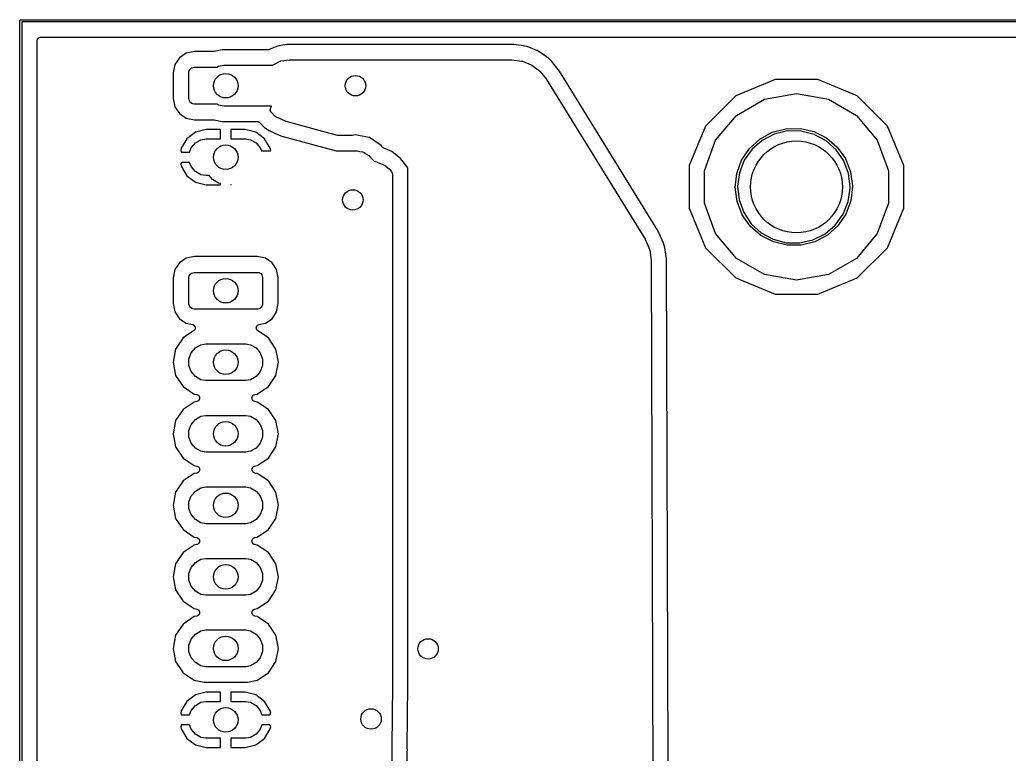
# Model space of a CAD drawing. Extents: x 81 to 178, y -172 to -32.
# Drawn here: x 81.48 to 129.92, y -67.89 to -31.95 of the extents above; entities that cross this region are included whole.
import ezdxf

# ---------------------------------------------------------------- set-up
doc = ezdxf.new("R2010")
doc.units = 0
doc.header["$MEASUREMENT"] = 0
doc.layers.add('BLACK', color=7, linetype='CONTINUOUS')

msp = doc.modelspace()

# ---------------------------------------------------------------- linework, layer by layer
at = {"layer": 'BLACK', "linetype": 'CONTINUOUS'}
for p, q in [((81.4985, -31.9685), (81.5014, -31.9651)), ((81.5014, -31.9651), (81.5052, -31.9629)), ((81.5052, -31.9629), (81.5086, -31.96)), ((81.5086, -31.96), (81.5128, -31.9585)), ((81.5128, -31.9585), (81.5166, -31.9563)), ((81.5166, -31.9563), (81.521, -31.9555)), ((81.521, -31.9555), (81.5252, -31.954)), ((81.5252, -31.954), (178.317, -31.954)), ((81.484, -31.9952), (81.4855, -31.991)), ((81.484, -32.0128), (81.484, -31.9952)), ((81.484, -172.076), (81.484, -32.0128)), ((81.484, -32.0128), (81.484, -32.0128)), ((81.4855, -31.991), (81.4863, -31.9866)), ((81.4863, -31.9866), (81.4885, -31.9828)), ((81.4885, -31.9828), (81.49, -31.9786)), ((81.49, -31.9786), (81.4929, -31.9752)), ((81.4929, -31.9752), (81.4951, -31.9714)), ((81.4951, -31.9714), (81.4985, -31.9685)), ((81.584, -32.054), (81.584, -172.035)), ((178.258, -32.054), (81.584, -32.054)), ((82.3367, -32.9486), (82.3419, -32.9342)), ((82.3419, -32.9342), (82.3446, -32.9191)), ((82.3446, -32.9191), (82.3522, -32.9059)), ((82.3522, -32.9059), (82.3574, -32.8915)), ((82.3574, -32.8915), (82.3673, -32.8798)), ((82.3673, -32.8798), (82.3749, -32.8665)), ((82.3749, -32.8665), (82.3867, -32.8567)), ((82.3867, -32.8567), (82.3965, -32.8449)), ((82.3965, -32.8449), (82.4098, -32.8373)), ((82.4098, -32.8373), (82.4215, -32.8274)), ((82.4215, -32.8274), (82.4359, -32.8222)), ((82.4359, -32.8222), (82.4491, -32.8146)), ((82.4491, -32.8146), (82.4642, -32.8119)), ((82.4642, -32.8119), (82.4786, -32.8067)), ((82.4786, -32.8067), (82.4939, -32.8067)), ((82.4939, -32.8067), (82.509, -32.804)), ((82.509, -32.804), (177.333, -32.804)), ((82.334, -32.979), (82.3367, -32.9639)), ((82.334, -171.11), (82.334, -32.979)), ((82.3367, -32.9639), (82.3367, -32.9486)), ((93.6868, -33.4184), (93.666, -33.4221)), ((93.695, -33.4137), (93.6868, -33.4184)), ((93.7041, -33.411), (93.695, -33.4137)), ((93.9171, -33.3063), (93.7041, -33.411)), ((94.1594, -33.2301), (93.9171, -33.3063)), ((94.5596, -33.1687), (94.1594, -33.2301)), ((94.6867, -33.159), (94.5596, -33.1687)), ((105.558, -33.159), (94.6867, -33.159)), ((105.664, -33.1658), (105.558, -33.159)), ((106.151, -33.2281), (105.664, -33.1658)), ((106.357, -33.2817), (106.151, -33.2281)), ((106.808, -33.4626), (106.357, -33.2817)), ((89.2995, -33.8115), (89.0795, -34.1407)), ((89.6287, -33.5915), (89.2995, -33.8115)), ((90.0342, -33.5109), (89.6287, -33.5915)), ((90.9658, -33.5109), (90.0342, -33.5109)), ((90.9827, -33.5079), (90.9658, -33.5109)), ((90.9999, -33.5075), (90.9827, -33.5079)), ((91.3946, -33.429), (90.9999, -33.5075)), ((93.6269, -33.429), (91.3946, -33.429)), ((93.6363, -33.4273), (93.6269, -33.429)), ((93.6458, -33.428), (93.6363, -33.4273)), ((93.666, -33.4221), (93.6458, -33.428)), ((106.993, -33.5662), (106.808, -33.4626)), ((107.384, -33.8548), (106.993, -33.5662)), ((107.537, -34.0018), (107.384, -33.8548)), ((89.0795, -34.1407), (88.9989, -34.5462)), ((89.7821, -34.4435), (89.8255, -34.3683)), ((89.8255, -34.3683), (89.892, -34.3125)), ((89.892, -34.3125), (90.017, -34.279)), ((90.017, -34.279), (91.1258, -34.279)), ((91.1258, -34.279), (91.2197, -34.2248)), ((91.2197, -34.2248), (91.4795, -34.179)), ((91.4795, -34.179), (93.8659, -34.179)), ((93.8659, -34.179), (93.8856, -34.1646)), ((93.8856, -34.1646), (93.9045, -34.1487)), ((93.9045, -34.1487), (93.91, -34.1467)), ((93.91, -34.1467), (93.9148, -34.1432)), ((93.9148, -34.1432), (94.2359, -33.9853)), ((94.2359, -33.9853), (94.2614, -33.9779)), ((94.2614, -33.9779), (94.2866, -33.9694)), ((94.2866, -33.9694), (94.6668, -33.911)), ((94.6668, -33.911), (94.6802, -33.9113)), ((94.6802, -33.9113), (94.6934, -33.909)), ((94.6934, -33.909), (105.552, -33.909)), ((105.552, -33.909), (105.563, -33.9109)), ((105.563, -33.9109), (105.574, -33.9104)), ((105.574, -33.9104), (106.045, -33.9706)), ((106.045, -33.9706), (106.066, -33.9772)), ((106.066, -33.9772), (106.088, -33.9818)), ((106.088, -33.9818), (106.518, -34.1544)), ((106.518, -34.1544), (106.536, -34.1661)), ((106.536, -34.1661), (106.556, -34.176)), ((106.556, -34.176), (106.929, -34.4512)), ((107.846, -34.3837), (107.537, -34.0018)), ((107.907, -34.4707), (107.846, -34.3837)), ((88.9989, -34.5462), (88.9989, -35.8118)), ((89.767, -34.529), (89.7821, -34.4435)), ((89.767, -35.829), (89.767, -34.529)), ((106.929, -34.4512), (106.944, -34.4674)), ((106.944, -34.4674), (106.961, -34.482)), ((106.961, -34.482), (107.259, -34.8508)), ((107.259, -34.8508), (107.264, -34.8606)), ((107.264, -34.8606), (107.272, -34.869)), ((107.272, -34.869), (112.093, -42.6901)), ((110.789, -39.1447), (107.907, -34.4707)), ((118.463, -34.882), (116.533, -35.6813)), ((120.551, -34.882), (118.463, -34.882)), ((122.481, -35.6813), (120.551, -34.882)), ((88.9989, -35.8118), (89.0795, -36.2173)), ((89.8005, -35.954), (89.767, -35.829)), ((116.533, -35.6813), (115.056, -37.1581)), ((116.57, -36.6316), (117.944, -35.8381)), ((117.944, -35.8381), (119.507, -35.5626)), ((119.507, -35.5626), (121.07, -35.8381)), ((121.07, -35.8381), (122.444, -36.6316)), ((123.958, -37.1581), (122.481, -35.6813)), ((89.0795, -36.2173), (89.2995, -36.5465)), ((89.8563, -36.0205), (89.8005, -35.954)), ((89.9315, -36.0639), (89.8563, -36.0205)), ((90.017, -36.079), (89.9315, -36.0639)), ((91.1258, -36.079), (90.017, -36.079)), ((91.2197, -36.1332), (91.1258, -36.079)), ((91.4795, -36.179), (91.2197, -36.1332)), ((93.8127, -36.179), (91.4795, -36.179)), ((93.7528, -36.3283), (93.758, -36.3168)), ((93.758, -36.3168), (93.7607, -36.3044)), ((93.7607, -36.3044), (93.8127, -36.179)), ((89.2995, -36.5465), (89.6287, -36.7665)), ((89.6287, -36.7665), (90.0342, -36.8471)), ((93.7476, -36.3637), (93.7514, -36.3462)), ((93.7492, -36.3763), (93.7476, -36.3637)), ((93.7483, -36.3889), (93.7492, -36.3763)), ((93.7531, -36.4062), (93.7483, -36.3889)), ((93.7514, -36.3462), (93.7528, -36.3283)), ((93.7555, -36.424), (93.7531, -36.4062)), ((93.7613, -36.4352), (93.7555, -36.424)), ((93.7648, -36.4474), (93.7613, -36.4352)), ((93.7753, -36.462), (93.7648, -36.4474)), ((93.7836, -36.4779), (93.7753, -36.462)), ((93.7929, -36.4865), (93.7836, -36.4779)), ((93.8003, -36.4967), (93.7929, -36.4865)), ((93.9773, -36.6692), (93.8003, -36.4967)), ((94.0016, -36.6858), (93.9773, -36.6692)), ((94.0258, -36.7026), (94.0016, -36.6858)), ((94.493, -36.9192), (94.0258, -36.7026)), ((115.55, -37.8473), (116.57, -36.6316)), ((122.444, -36.6316), (123.464, -37.8473)), ((90.0342, -36.8471), (90.9658, -36.8471)), ((90.9658, -36.8471), (90.9827, -36.8501)), ((90.9827, -36.8501), (90.9999, -36.8505)), ((90.9999, -36.8505), (91.3946, -36.929)), ((91.3946, -36.929), (93.098, -36.929)), ((93.098, -36.929), (93.1045, -36.9301)), ((93.1045, -36.9301), (93.111, -36.9295)), ((93.111, -36.9295), (93.1343, -36.9354)), ((93.1343, -36.9354), (93.1579, -36.9396)), ((93.1579, -36.9396), (93.1636, -36.9428)), ((93.1636, -36.9428), (93.1699, -36.9444)), ((93.1699, -36.9444), (93.1898, -36.9579)), ((93.1898, -36.9579), (93.2105, -36.9699)), ((93.2105, -36.9699), (93.2148, -36.975)), ((93.2148, -36.975), (93.2202, -36.9787)), ((93.2202, -36.9787), (93.4647, -37.2169)), ((93.4647, -37.2169), (93.6968, -37.3768)), ((94.5074, -36.923), (94.493, -36.9192)), ((94.5208, -36.9293), (94.5074, -36.923)), ((97.0453, -37.6139), (94.5208, -36.9293)), ((115.056, -37.1581), (114.257, -39.0877)), ((118.321, -37.4584), (118.99, -37.2831)), ((118.99, -37.2831), (119.681, -37.2722)), ((119.681, -37.2722), (120.354, -37.4265)), ((124.757, -39.0877), (123.958, -37.1581)), ((89.6678, -37.7735), (89.3919, -38.234)), ((90.0904, -37.4601), (89.6678, -37.7735)), ((90.6136, -37.329), (90.0904, -37.4601)), ((90.3544, -37.8202), (90.5883, -37.779)), ((90.5883, -37.779), (91.317, -37.779)), ((91.317, -37.329), (90.6136, -37.329)), ((91.317, -37.779), (91.317, -37.329)), ((91.817, -37.329), (91.817, -37.779)), ((92.5204, -37.329), (91.817, -37.329)), ((91.817, -37.779), (92.5457, -37.779)), ((93.0436, -37.4601), (92.5204, -37.329)), ((92.5457, -37.779), (92.7796, -37.8202)), ((93.4662, -37.7735), (93.0436, -37.4601)), ((93.7421, -38.234), (93.4662, -37.7735)), ((93.6968, -37.3768), (94.1844, -37.6028)), ((94.1844, -37.6028), (94.3173, -37.6512)), ((94.3173, -37.6512), (96.9679, -38.37)), ((97.0683, -37.616), (97.0453, -37.6139)), ((97.0911, -37.62), (97.0683, -37.616)), ((97.7274, -37.62), (97.0911, -37.62)), ((97.7444, -37.617), (97.7274, -37.62)), ((97.7616, -37.6166), (97.7444, -37.617)), ((97.917, -37.5857), (97.7616, -37.6166)), ((98.0724, -37.6166), (97.917, -37.5857)), ((98.5998, -37.7215), (98.0724, -37.6166)), ((98.0724, -37.6166), (98.0724, -37.6166)), ((99.1787, -38.1083), (98.5998, -37.7215)), ((117.714, -37.7881), (118.321, -37.4584)), ((118.42, -37.5493), (117.831, -37.853)), ((119.063, -37.3947), (118.42, -37.5493)), ((119.725, -37.3982), (119.063, -37.3947)), ((120.367, -37.5595), (119.725, -37.3982)), ((120.354, -37.4265), (120.971, -37.7369)), ((120.953, -37.8693), (120.367, -37.5595)), ((120.971, -37.7369), (121.497, -38.1856)), ((89.3919, -38.234), (89.3614, -38.3458)), ((89.8002, -38.429), (89.8756, -38.2221)), ((89.8756, -38.2221), (90.0796, -37.9789)), ((90.0796, -37.9789), (90.3544, -37.8202)), ((92.7796, -37.8202), (93.0544, -37.9789)), ((93.0544, -37.9789), (93.2584, -38.2221)), ((93.2584, -38.2221), (93.3123, -38.37)), ((93.7726, -38.3458), (93.7421, -38.234)), ((99.2217, -38.1727), (99.1787, -38.1083)), ((99.236, -38.1877), (99.2217, -38.1727)), ((99.2485, -38.2041), (99.236, -38.1877)), ((99.2569, -38.2095), (99.2485, -38.2041)), ((99.2638, -38.2166), (99.2569, -38.2095)), ((99.2823, -38.2258), (99.2638, -38.2166)), ((99.2997, -38.2369), (99.2823, -38.2258)), ((99.6936, -38.4018), (99.2997, -38.2369)), ((115.007, -39.3385), (115.55, -37.8473)), ((116.818, -38.8265), (117.203, -38.2531)), ((117.203, -38.2531), (117.714, -37.7881)), ((117.831, -37.853), (117.332, -38.2882)), ((121.447, -38.3097), (120.953, -37.8693)), ((121.497, -38.1856), (121.9, -38.7467)), ((123.464, -37.8473), (124.007, -39.3385)), ((89.3614, -38.3458), (89.4055, -38.429)), ((89.4055, -38.429), (89.8002, -38.429)), ((93.3123, -38.37), (93.7598, -38.37)), ((93.7598, -38.37), (93.7726, -38.3458)), ((96.9679, -38.37), (97.8734, -38.37)), ((97.8734, -38.37), (98.0055, -38.3584)), ((98.0055, -38.3584), (98.1336, -38.3928)), ((98.1336, -38.3928), (98.2643, -38.4158)), ((98.2643, -38.4158), (98.303, -38.4382)), ((98.303, -38.4382), (98.3461, -38.4497)), ((98.3461, -38.4497), (98.4548, -38.5258)), ((98.4548, -38.5258), (98.5697, -38.5921)), ((98.5697, -38.5921), (98.655, -38.6938)), ((98.655, -38.6938), (98.8385, -38.8773)), ((99.7134, -38.4133), (99.6936, -38.4018)), ((100.11, -38.7205), (99.7134, -38.4133)), ((100.126, -38.7368), (100.11, -38.7205)), ((100.429, -39.1365), (100.126, -38.7368)), ((117.332, -38.2882), (116.952, -38.8299)), ((121.822, -38.8554), (121.447, -38.3097)), ((121.9, -38.7467), (122.158, -39.3878)), ((89.4055, -38.929), (89.3614, -39.0122)), ((89.3614, -39.0122), (89.3919, -39.124)), ((89.3919, -39.124), (89.6678, -39.5845)), ((89.8002, -38.929), (89.4055, -38.929)), ((89.8756, -39.1359), (89.8002, -38.929)), ((90.0796, -39.3791), (89.8756, -39.1359)), ((98.8385, -38.8773), (98.9653, -38.9117)), ((98.9653, -38.9117), (98.9757, -38.9166)), ((98.9757, -38.9166), (98.987, -38.9191)), ((98.987, -38.9191), (99.3018, -39.0509)), ((99.3018, -39.0509), (99.3212, -39.0633)), ((99.3212, -39.0633), (99.3415, -39.074)), ((99.3415, -39.074), (99.5627, -39.2454)), ((100.44, -39.1564), (100.429, -39.1365)), ((100.473, -39.2378), (100.44, -39.1564)), ((112.735, -42.3017), (110.789, -39.1447)), ((114.257, -39.0877), (114.257, -41.1763)), ((116.58, -39.4754), (116.818, -38.8265)), ((116.952, -38.8299), (116.711, -39.4467)), ((122.056, -39.4747), (121.822, -38.8554)), ((124.757, -41.1763), (124.757, -39.0877)), ((89.6678, -39.5845), (90.0904, -39.8979)), ((90.3544, -39.5378), (90.0796, -39.3791)), ((90.5883, -39.579), (90.3544, -39.5378)), ((90.7567, -39.579), (90.5883, -39.579)), ((90.9143, -39.7669), (90.7567, -39.579)), ((99.5627, -39.2454), (99.5781, -39.2624)), ((99.5781, -39.2624), (99.5949, -39.2781)), ((99.5949, -39.2781), (99.6875, -39.4002)), ((99.6875, -39.4002), (99.6994, -39.4234)), ((99.6994, -39.4234), (99.7124, -39.446)), ((99.7124, -39.446), (99.7132, -39.4504)), ((99.7132, -39.4504), (99.7152, -39.4543)), ((99.7152, -39.4543), (99.7185, -39.4802)), ((99.7185, -39.4802), (99.723, -39.5059)), ((99.723, -39.5059), (99.723, -64.5116)), ((100.473, -64.5159), (100.473, -39.2378)), ((115.007, -40.9255), (115.007, -39.3385)), ((116.505, -40.1621), (116.58, -39.4754)), ((116.711, -39.4467), (116.625, -40.1031)), ((122.136, -40.132), (122.056, -39.4747)), ((122.158, -39.3878), (122.255, -40.0718)), ((124.007, -39.3385), (124.007, -40.9255)), ((90.0904, -39.8979), (90.6136, -40.029)), ((90.6136, -40.029), (91.317, -40.029)), ((91.2197, -39.9432), (90.9143, -39.7669)), ((91.317, -39.9603), (91.2197, -39.9432)), ((91.317, -40.029), (91.317, -39.9603)), ((91.8278, -40.029), (91.817, -40.0182)), ((91.817, -40.0182), (91.817, -40.029)), ((91.817, -40.029), (91.8278, -40.029)), ((116.595, -40.8471), (116.505, -40.1621)), ((116.625, -40.1031), (116.697, -40.7612)), ((122.042, -40.8452), (122.135, -40.1897)), ((122.135, -40.1897), (122.136, -40.132)), ((122.256, -40.132), (122.173, -40.8179)), ((122.255, -40.0718), (122.256, -40.132)), ((115.55, -42.4167), (115.007, -40.9255)), ((116.846, -41.4908), (116.595, -40.8471)), ((116.697, -40.7612), (116.925, -41.383)), ((121.795, -41.4595), (122.042, -40.8452)), ((122.173, -40.8179), (121.928, -41.4642)), ((124.007, -40.9255), (123.464, -42.4167)), ((114.257, -41.1763), (115.056, -43.1059)), ((117.243, -42.0561), (116.846, -41.4908)), ((116.925, -41.383), (117.294, -41.9325)), ((121.408, -41.9971), (121.795, -41.4595)), ((121.928, -41.4642), (121.537, -42.0336)), ((123.958, -43.1059), (124.757, -41.1763)), ((117.764, -42.5103), (117.243, -42.0561)), ((117.294, -41.9325), (117.784, -42.3781)), ((120.905, -42.4271), (121.408, -41.9971)), ((121.537, -42.0336), (121.021, -42.4932)), ((112.788, -42.4034), (112.735, -42.3017)), ((113.002, -42.8879), (112.788, -42.4034)), ((116.57, -43.6324), (115.55, -42.4167)), ((118.378, -42.8272), (117.764, -42.5103)), ((117.784, -42.3781), (118.366, -42.694)), ((120.313, -42.7246), (120.905, -42.4271)), ((121.021, -42.4932), (120.41, -42.8165)), ((123.464, -42.4167), (122.444, -43.6324)), ((112.093, -42.6901), (112.097, -42.7014)), ((112.097, -42.7014), (112.104, -42.7114)), ((112.104, -42.7114), (112.31, -43.1792)), ((113.064, -43.1082), (113.002, -42.8879)), ((113.139, -43.6324), (113.064, -43.1082)), ((115.056, -43.1059), (116.533, -44.5827)), ((118.366, -42.694), (119.006, -42.862)), ((119.049, -42.9885), (118.378, -42.8272)), ((119.006, -42.862), (119.668, -42.8724)), ((119.74, -42.9848), (119.049, -42.9885)), ((119.668, -42.8724), (120.313, -42.7246)), ((120.41, -42.8165), (119.74, -42.9848)), ((122.481, -44.5827), (123.958, -43.1059)), ((90.0342, -43.5439), (89.6287, -43.6245)), ((93.0998, -43.5439), (90.0342, -43.5439)), ((93.5053, -43.6245), (93.0998, -43.5439)), ((112.31, -43.1792), (112.316, -43.2025)), ((112.316, -43.2025), (112.324, -43.2253)), ((112.324, -43.2253), (112.395, -43.7315)), ((89.2995, -43.8445), (89.0795, -44.1737)), ((89.6287, -43.6245), (89.2995, -43.8445)), ((93.8345, -43.8445), (93.5053, -43.6245)), ((94.0545, -44.1737), (93.8345, -43.8445)), ((112.395, -43.7315), (112.395, -43.7436)), ((112.395, -43.7436), (112.397, -43.7555)), ((112.397, -43.7555), (112.578, -100.055)), ((113.147, -43.747), (113.139, -43.6324)), ((113.226, -68.2709), (113.147, -43.747)), ((117.944, -44.4258), (116.57, -43.6324)), ((122.444, -43.6324), (121.07, -44.4258)), ((89.0795, -44.1737), (88.9989, -44.5792)), ((89.767, -44.562), (89.7821, -44.4765)), ((89.767, -45.862), (89.767, -44.562)), ((89.7821, -44.4765), (89.8255, -44.4013)), ((89.8255, -44.4013), (89.892, -44.3455)), ((89.892, -44.3455), (90.017, -44.312)), ((90.017, -44.312), (93.117, -44.312)), ((93.117, -44.312), (93.2025, -44.3271)), ((93.2025, -44.3271), (93.2777, -44.3705)), ((93.2777, -44.3705), (93.3335, -44.437)), ((93.3335, -44.437), (93.367, -44.562)), ((93.367, -44.562), (93.367, -45.862)), ((94.1351, -44.5792), (94.0545, -44.1737)), ((119.507, -44.7014), (117.944, -44.4258)), ((121.07, -44.4258), (119.507, -44.7014)), ((88.9989, -44.5792), (88.9989, -45.8448)), ((94.1351, -45.8448), (94.1351, -44.5792)), ((116.533, -44.5827), (118.463, -45.382)), ((120.551, -45.382), (122.481, -44.5827)), ((118.463, -45.382), (120.551, -45.382)), ((88.9989, -45.8448), (89.0795, -46.2503)), ((89.8005, -45.987), (89.767, -45.862)), ((89.8563, -46.0535), (89.8005, -45.987)), ((93.3519, -45.9475), (93.3085, -46.0227)), ((93.367, -45.862), (93.3519, -45.9475)), ((94.0545, -46.2503), (94.1351, -45.8448)), ((89.0795, -46.2503), (89.2995, -46.5795)), ((89.9315, -46.0969), (89.8563, -46.0535)), ((90.017, -46.112), (89.9315, -46.0969)), ((93.117, -46.112), (90.017, -46.112)), ((93.242, -46.0785), (93.117, -46.112)), ((93.3085, -46.0227), (93.242, -46.0785)), ((93.8345, -46.5795), (94.0545, -46.2503)), ((89.2995, -46.5795), (89.6287, -46.7995)), ((89.6287, -46.7995), (89.9315, -46.8597)), ((89.9315, -46.8597), (89.9528, -46.868)), ((89.9528, -46.868), (89.9748, -46.8744)), ((89.9748, -46.8744), (89.981, -46.8789)), ((89.981, -46.8789), (89.9882, -46.8817)), ((89.9882, -46.8817), (90.0054, -46.8968)), ((90.0054, -46.8968), (90.0238, -46.9103)), ((90.0238, -46.9103), (90.0281, -46.9167)), ((90.0281, -46.9167), (90.0339, -46.9218)), ((90.0339, -46.9218), (90.0449, -46.9418)), ((90.0449, -46.9418), (90.0576, -46.9608)), ((90.0576, -46.9608), (90.0594, -46.9683)), ((90.0594, -46.9683), (90.0631, -46.9751)), ((90.0631, -46.9751), (90.0666, -46.9977)), ((93.0674, -46.9977), (93.0709, -46.9751)), ((93.0709, -46.9751), (93.0746, -46.9683)), ((93.0746, -46.9683), (93.0764, -46.9608)), ((93.0764, -46.9608), (93.0891, -46.9418)), ((93.0891, -46.9418), (93.1001, -46.9218)), ((93.1001, -46.9218), (93.1059, -46.9167)), ((93.1059, -46.9167), (93.1102, -46.9103)), ((93.1102, -46.9103), (93.1286, -46.8968)), ((93.1286, -46.8968), (93.1458, -46.8817)), ((93.1458, -46.8817), (93.153, -46.8789)), ((93.153, -46.8789), (93.1592, -46.8744)), ((93.1592, -46.8744), (93.1812, -46.868)), ((93.1812, -46.868), (93.2025, -46.8597)), ((93.2025, -46.8597), (93.5053, -46.7995)), ((93.5053, -46.7995), (93.8345, -46.5795)), ((89.9946, -47.1768), (89.4774, -47.5224)), ((90.0111, -47.161), (89.9946, -47.1768)), ((90.029, -47.1467), (90.0111, -47.161)), ((90.033, -47.1401), (90.029, -47.1467)), ((90.0385, -47.1348), (90.033, -47.1401)), ((90.0486, -47.1143), (90.0385, -47.1348)), ((90.0605, -47.0948), (90.0486, -47.1143)), ((90.062, -47.0872), (90.0605, -47.0948)), ((90.0654, -47.0803), (90.062, -47.0872)), ((90.0679, -47.0576), (90.0654, -47.0803)), ((90.0666, -46.9977), (90.072, -47.0199)), ((90.0723, -47.0351), (90.0679, -47.0576)), ((90.072, -47.0199), (90.0712, -47.0275)), ((90.0712, -47.0275), (90.0723, -47.0351)), ((93.0617, -47.0351), (93.0628, -47.0275)), ((93.0661, -47.0576), (93.0617, -47.0351)), ((93.062, -47.0199), (93.0674, -46.9977)), ((93.0628, -47.0275), (93.062, -47.0199)), ((93.0686, -47.0803), (93.0661, -47.0576)), ((93.072, -47.0872), (93.0686, -47.0803)), ((93.0735, -47.0948), (93.072, -47.0872)), ((93.0854, -47.1143), (93.0735, -47.0948)), ((93.0955, -47.1348), (93.0854, -47.1143)), ((93.101, -47.1401), (93.0955, -47.1348)), ((93.105, -47.1467), (93.101, -47.1401)), ((93.1229, -47.161), (93.105, -47.1467)), ((93.1394, -47.1768), (93.1229, -47.161)), ((93.6566, -47.5224), (93.1394, -47.1768)), ((89.4774, -47.5224), (89.1127, -48.0682)), ((90.0796, -48.0119), (90.3544, -47.8532)), ((90.3544, -47.8532), (90.5883, -47.812)), ((90.5883, -47.812), (92.5457, -47.812)), ((92.5457, -47.812), (92.7796, -47.8532)), ((92.7796, -47.8532), (93.0544, -48.0119)), ((94.0213, -48.0682), (93.6566, -47.5224)), ((89.1127, -48.0682), (88.9847, -48.712)), ((89.767, -48.5533), (89.8756, -48.2551)), ((89.8756, -48.2551), (90.0796, -48.0119)), ((93.0544, -48.0119), (93.2584, -48.2551)), ((93.2584, -48.2551), (93.367, -48.5533)), ((94.1493, -48.712), (94.0213, -48.0682)), ((88.9847, -48.712), (89.1127, -49.3558)), ((89.767, -48.8707), (89.767, -48.5533)), ((89.8756, -49.1689), (89.767, -48.8707)), ((93.367, -48.8707), (93.2584, -49.1689)), ((93.367, -48.5533), (93.367, -48.8707)), ((94.0213, -49.3558), (94.1493, -48.712)), ((89.1127, -49.3558), (89.4774, -49.9016)), ((90.0796, -49.4121), (89.8756, -49.1689)), ((93.2584, -49.1689), (93.0544, -49.4121)), ((93.6566, -49.9016), (94.0213, -49.3558)), ((90.3544, -49.5708), (90.0796, -49.4121)), ((90.5883, -49.612), (90.3544, -49.5708)), ((92.5457, -49.612), (90.5883, -49.612)), ((92.7796, -49.5708), (92.5457, -49.612)), ((93.0544, -49.4121), (92.7796, -49.5708)), ((89.4774, -49.9016), (90.0232, -50.2663)), ((90.0232, -50.2663), (90.1443, -50.2904)), ((90.1443, -50.2904), (90.1692, -50.3)), ((90.1692, -50.3), (90.1944, -50.3086)), ((90.1944, -50.3086), (90.1974, -50.311)), ((90.1974, -50.311), (90.201, -50.3124)), ((90.201, -50.3124), (90.221, -50.33)), ((90.221, -50.33), (90.2418, -50.3466)), ((90.2418, -50.3466), (90.2438, -50.3499)), ((90.2438, -50.3499), (90.2467, -50.3525)), ((90.2467, -50.3525), (90.2595, -50.3758)), ((92.8745, -50.3758), (92.8873, -50.3525)), ((92.8873, -50.3525), (92.8902, -50.3499)), ((92.8902, -50.3499), (92.8922, -50.3466)), ((92.8922, -50.3466), (92.913, -50.33)), ((92.913, -50.33), (92.933, -50.3124)), ((92.933, -50.3124), (92.9366, -50.311)), ((92.9366, -50.311), (92.9396, -50.3086)), ((92.9396, -50.3086), (92.9648, -50.3)), ((92.9648, -50.3), (92.9897, -50.2904)), ((92.9897, -50.2904), (93.1108, -50.2663)), ((93.1108, -50.2663), (93.6566, -49.9016)), ((90.0232, -50.6577), (89.4774, -51.0224)), ((90.1443, -50.6336), (90.0232, -50.6577)), ((90.1692, -50.624), (90.1443, -50.6336)), ((90.1944, -50.6154), (90.1692, -50.624)), ((90.1974, -50.613), (90.1944, -50.6154)), ((90.201, -50.6116), (90.1974, -50.613)), ((90.221, -50.594), (90.201, -50.6116)), ((90.2418, -50.5774), (90.221, -50.594)), ((90.2438, -50.5741), (90.2418, -50.5774)), ((90.2467, -50.5715), (90.2438, -50.5741)), ((90.2595, -50.5482), (90.2467, -50.5715)), ((90.2595, -50.3758), (90.2733, -50.3986)), ((90.2733, -50.5254), (90.2595, -50.5482)), ((90.2733, -50.3986), (90.2741, -50.4024)), ((90.2741, -50.5216), (90.2733, -50.5254)), ((90.2741, -50.4024), (90.2759, -50.4057)), ((90.2759, -50.5183), (90.2741, -50.5216)), ((90.2759, -50.4057), (90.28, -50.4321)), ((90.28, -50.4919), (90.2759, -50.5183)), ((90.28, -50.4321), (90.2852, -50.4582)), ((90.2852, -50.4658), (90.28, -50.4919)), ((90.2852, -50.4582), (90.2846, -50.462)), ((90.2846, -50.462), (90.2852, -50.4658)), ((92.8488, -50.4582), (92.854, -50.4321)), ((92.8494, -50.462), (92.8488, -50.4582)), ((92.8488, -50.4658), (92.8494, -50.462)), ((92.854, -50.4919), (92.8488, -50.4658)), ((92.854, -50.4321), (92.8581, -50.4057)), ((92.8581, -50.5183), (92.854, -50.4919)), ((92.8581, -50.4057), (92.8599, -50.4024)), ((92.8599, -50.5216), (92.8581, -50.5183)), ((92.8599, -50.4024), (92.8607, -50.3986)), ((92.8607, -50.5254), (92.8599, -50.5216)), ((92.8607, -50.3986), (92.8745, -50.3758)), ((92.8745, -50.5482), (92.8607, -50.5254)), ((92.8873, -50.5715), (92.8745, -50.5482)), ((92.8902, -50.5741), (92.8873, -50.5715)), ((92.8922, -50.5774), (92.8902, -50.5741)), ((92.913, -50.594), (92.8922, -50.5774)), ((92.933, -50.6116), (92.913, -50.594)), ((92.9366, -50.613), (92.933, -50.6116)), ((92.9396, -50.6154), (92.9366, -50.613)), ((92.9648, -50.624), (92.9396, -50.6154)), ((92.9897, -50.6336), (92.9648, -50.624)), ((93.1108, -50.6577), (92.9897, -50.6336)), ((93.6566, -51.0224), (93.1108, -50.6577)), ((89.4774, -51.0224), (89.1127, -51.5682)), ((90.3544, -51.3532), (90.5883, -51.312)), ((90.5883, -51.312), (92.5457, -51.312)), ((92.5457, -51.312), (92.7796, -51.3532)), ((94.0213, -51.5682), (93.6566, -51.0224)), ((89.1127, -51.5682), (88.9847, -52.212)), ((89.767, -52.0533), (89.8756, -51.7551)), ((89.8756, -51.7551), (90.0796, -51.5119)), ((90.0796, -51.5119), (90.3544, -51.3532)), ((92.7796, -51.3532), (93.0544, -51.5119)), ((93.0544, -51.5119), (93.2584, -51.7551)), ((93.2584, -51.7551), (93.367, -52.0533)), ((94.1493, -52.212), (94.0213, -51.5682)), ((88.9847, -52.212), (89.1127, -52.8558)), ((89.767, -52.3707), (89.767, -52.0533)), ((93.367, -52.0533), (93.367, -52.3707)), ((94.0213, -52.8558), (94.1493, -52.212)), ((89.8756, -52.6689), (89.767, -52.3707)), ((90.0796, -52.9121), (89.8756, -52.6689)), ((93.2584, -52.6689), (93.0544, -52.9121)), ((93.367, -52.3707), (93.2584, -52.6689)), ((89.1127, -52.8558), (89.4774, -53.4016)), ((90.3544, -53.0708), (90.0796, -52.9121)), ((90.5883, -53.112), (90.3544, -53.0708)), ((92.5457, -53.112), (90.5883, -53.112)), ((92.7796, -53.0708), (92.5457, -53.112)), ((93.0544, -52.9121), (92.7796, -53.0708)), ((93.6566, -53.4016), (94.0213, -52.8558)), ((89.4774, -53.4016), (90.0232, -53.7663)), ((93.1108, -53.7663), (93.6566, -53.4016)), ((90.0232, -54.1577), (89.4774, -54.5224)), ((90.0232, -53.7663), (90.1443, -53.7904)), ((90.1443, -54.1336), (90.0232, -54.1577)), ((90.1443, -53.7904), (90.1692, -53.8)), ((90.1692, -54.124), (90.1443, -54.1336)), ((90.1692, -53.8), (90.1944, -53.8086)), ((90.1944, -54.1154), (90.1692, -54.124)), ((90.1944, -53.8086), (90.1974, -53.811)), ((90.1974, -54.113), (90.1944, -54.1154)), ((90.1974, -53.811), (90.201, -53.8124)), ((90.201, -54.1116), (90.1974, -54.113)), ((90.201, -53.8124), (90.221, -53.83)), ((90.221, -54.094), (90.201, -54.1116)), ((90.221, -53.83), (90.2418, -53.8466)), ((90.2418, -54.0774), (90.221, -54.094)), ((90.2418, -53.8466), (90.2438, -53.8499)), ((90.2438, -54.0741), (90.2418, -54.0774)), ((90.2438, -53.8499), (90.2467, -53.8525)), ((90.2467, -54.0715), (90.2438, -54.0741)), ((90.2467, -53.8525), (90.2595, -53.8758)), ((90.2595, -54.0482), (90.2467, -54.0715)), ((90.2595, -53.8758), (90.2733, -53.8986)), ((90.2733, -54.0254), (90.2595, -54.0482)), ((90.2733, -53.8986), (90.2741, -53.9024)), ((90.2741, -54.0216), (90.2733, -54.0254)), ((90.2741, -53.9024), (90.2759, -53.9057)), ((90.2759, -54.0183), (90.2741, -54.0216)), ((90.2759, -53.9057), (90.28, -53.9321)), ((90.28, -53.9919), (90.2759, -54.0183)), ((90.28, -53.9321), (90.2852, -53.9582)), ((90.2852, -53.9658), (90.28, -53.9919)), ((90.2852, -53.9582), (90.2846, -53.962)), ((90.2846, -53.962), (90.2852, -53.9658)), ((92.8488, -53.9582), (92.854, -53.9321)), ((92.8494, -53.962), (92.8488, -53.9582)), ((92.8488, -53.9658), (92.8494, -53.962)), ((92.854, -53.9919), (92.8488, -53.9658)), ((92.854, -53.9321), (92.8581, -53.9057)), ((92.8581, -54.0183), (92.854, -53.9919)), ((92.8581, -53.9057), (92.8599, -53.9024)), ((92.8599, -54.0216), (92.8581, -54.0183)), ((92.8599, -53.9024), (92.8607, -53.8986)), ((92.8607, -54.0254), (92.8599, -54.0216)), ((92.8607, -53.8986), (92.8745, -53.8758)), ((92.8745, -54.0482), (92.8607, -54.0254)), ((92.8745, -53.8758), (92.8873, -53.8525)), ((92.8873, -54.0715), (92.8745, -54.0482)), ((92.8873, -53.8525), (92.8902, -53.8499)), ((92.8902, -54.0741), (92.8873, -54.0715)), ((92.8902, -53.8499), (92.8922, -53.8466)), ((92.8922, -54.0774), (92.8902, -54.0741)), ((92.8922, -53.8466), (92.913, -53.83)), ((92.913, -54.094), (92.8922, -54.0774)), ((92.913, -53.83), (92.933, -53.8124)), ((92.933, -54.1116), (92.913, -54.094)), ((92.933, -53.8124), (92.9366, -53.811)), ((92.9366, -54.113), (92.933, -54.1116)), ((92.9366, -53.811), (92.9396, -53.8086)), ((92.9396, -54.1154), (92.9366, -54.113)), ((92.9396, -53.8086), (92.9648, -53.8)), ((92.9648, -54.124), (92.9396, -54.1154)), ((92.9648, -53.8), (92.9897, -53.7904)), ((92.9897, -54.1336), (92.9648, -54.124)), ((92.9897, -53.7904), (93.1108, -53.7663)), ((93.1108, -54.1577), (92.9897, -54.1336)), ((93.6566, -54.5224), (93.1108, -54.1577)), ((89.4774, -54.5224), (89.1127, -55.0682)), ((94.0213, -55.0682), (93.6566, -54.5224)), ((89.1127, -55.0682), (88.9847, -55.712)), ((89.8756, -55.2551), (90.0796, -55.0119)), ((90.0796, -55.0119), (90.3544, -54.8532)), ((90.3544, -54.8532), (90.5883, -54.812)), ((90.5883, -54.812), (92.5457, -54.812)), ((92.5457, -54.812), (92.7796, -54.8532)), ((92.7796, -54.8532), (93.0544, -55.0119)), ((93.0544, -55.0119), (93.2584, -55.2551)), ((94.1493, -55.712), (94.0213, -55.0682)), ((89.767, -55.5533), (89.8756, -55.2551)), ((89.767, -55.8707), (89.767, -55.5533)), ((93.2584, -55.2551), (93.367, -55.5533)), ((93.367, -55.5533), (93.367, -55.8707)), ((88.9847, -55.712), (89.1127, -56.3558)), ((89.8756, -56.1689), (89.767, -55.8707)), ((90.0796, -56.4121), (89.8756, -56.1689)), ((93.2584, -56.1689), (93.0544, -56.4121)), ((93.367, -55.8707), (93.2584, -56.1689)), ((94.0213, -56.3558), (94.1493, -55.712)), ((89.1127, -56.3558), (89.4774, -56.9016)), ((90.3544, -56.5708), (90.0796, -56.4121)), ((90.5883, -56.612), (90.3544, -56.5708)), ((92.5457, -56.612), (90.5883, -56.612)), ((92.7796, -56.5708), (92.5457, -56.612)), ((93.0544, -56.4121), (92.7796, -56.5708)), ((93.6566, -56.9016), (94.0213, -56.3558)), ((89.4774, -56.9016), (90.0232, -57.2663)), ((93.1108, -57.2663), (93.6566, -56.9016)), ((90.0232, -57.2663), (90.1443, -57.2904)), ((90.1443, -57.6336), (90.0232, -57.6577)), ((90.1443, -57.2904), (90.1692, -57.3)), ((90.1692, -57.624), (90.1443, -57.6336)), ((90.1692, -57.3), (90.1944, -57.3086)), ((90.1944, -57.6154), (90.1692, -57.624)), ((90.1944, -57.3086), (90.1974, -57.311)), ((90.1974, -57.613), (90.1944, -57.6154)), ((90.1974, -57.311), (90.201, -57.3124)), ((90.201, -57.6116), (90.1974, -57.613)), ((90.201, -57.3124), (90.221, -57.33)), ((90.221, -57.594), (90.201, -57.6116)), ((90.221, -57.33), (90.2418, -57.3466)), ((90.2418, -57.5774), (90.221, -57.594)), ((90.2418, -57.3466), (90.2438, -57.3499)), ((90.2438, -57.5741), (90.2418, -57.5774)), ((90.2438, -57.3499), (90.2467, -57.3525)), ((90.2467, -57.5715), (90.2438, -57.5741)), ((90.2467, -57.3525), (90.2595, -57.3758)), ((90.2595, -57.5482), (90.2467, -57.5715)), ((90.2595, -57.3758), (90.2733, -57.3986)), ((90.2733, -57.5254), (90.2595, -57.5482)), ((90.2733, -57.3986), (90.2741, -57.4024)), ((90.2741, -57.5216), (90.2733, -57.5254)), ((90.2741, -57.4024), (90.2759, -57.4057)), ((90.2759, -57.5183), (90.2741, -57.5216)), ((90.2759, -57.4057), (90.28, -57.4321)), ((90.28, -57.4919), (90.2759, -57.5183)), ((90.28, -57.4321), (90.2852, -57.4582)), ((90.2852, -57.4658), (90.28, -57.4919)), ((90.2852, -57.4582), (90.2846, -57.462)), ((90.2846, -57.462), (90.2852, -57.4658)), ((92.8488, -57.4582), (92.854, -57.4321)), ((92.8494, -57.462), (92.8488, -57.4582)), ((92.8488, -57.4658), (92.8494, -57.462)), ((92.854, -57.4919), (92.8488, -57.4658)), ((92.854, -57.4321), (92.8581, -57.4057)), ((92.8581, -57.5183), (92.854, -57.4919)), ((92.8581, -57.4057), (92.8599, -57.4024)), ((92.8599, -57.5216), (92.8581, -57.5183)), ((92.8599, -57.4024), (92.8607, -57.3986)), ((92.8607, -57.5254), (92.8599, -57.5216)), ((92.8607, -57.3986), (92.8745, -57.3758)), ((92.8745, -57.5482), (92.8607, -57.5254)), ((92.8745, -57.3758), (92.8873, -57.3525)), ((92.8873, -57.5715), (92.8745, -57.5482)), ((92.8873, -57.3525), (92.8902, -57.3499)), ((92.8902, -57.5741), (92.8873, -57.5715)), ((92.8902, -57.3499), (92.8922, -57.3466)), ((92.8922, -57.5774), (92.8902, -57.5741)), ((92.8922, -57.3466), (92.913, -57.33)), ((92.913, -57.594), (92.8922, -57.5774)), ((92.913, -57.33), (92.933, -57.3124)), ((92.933, -57.6116), (92.913, -57.594)), ((92.933, -57.3124), (92.9366, -57.311)), ((92.9366, -57.613), (92.933, -57.6116)), ((92.9366, -57.311), (92.9396, -57.3086)), ((92.9396, -57.6154), (92.9366, -57.613)), ((92.9396, -57.3086), (92.9648, -57.3)), ((92.9648, -57.624), (92.9396, -57.6154)), ((92.9648, -57.3), (92.9897, -57.2904)), ((92.9897, -57.6336), (92.9648, -57.624)), ((92.9897, -57.2904), (93.1108, -57.2663)), ((93.1108, -57.6577), (92.9897, -57.6336)), ((89.4774, -58.0224), (89.1127, -58.5682)), ((90.0232, -57.6577), (89.4774, -58.0224)), ((93.6566, -58.0224), (93.1108, -57.6577)), ((94.0213, -58.5682), (93.6566, -58.0224)), ((89.1127, -58.5682), (88.9847, -59.212)), ((89.8756, -58.7551), (90.0796, -58.5119)), ((90.0796, -58.5119), (90.3544, -58.3532)), ((90.3544, -58.3532), (90.5883, -58.312)), ((90.5883, -58.312), (92.5457, -58.312)), ((92.5457, -58.312), (92.7796, -58.3532)), ((92.7796, -58.3532), (93.0544, -58.5119)), ((93.0544, -58.5119), (93.2584, -58.7551)), ((94.1493, -59.212), (94.0213, -58.5682)), ((89.767, -59.0533), (89.8756, -58.7551)), ((89.767, -59.3707), (89.767, -59.0533)), ((93.2584, -58.7551), (93.367, -59.0533)), ((93.367, -59.0533), (93.367, -59.3707)), ((88.9847, -59.212), (89.1127, -59.8558)), ((89.8756, -59.6689), (89.767, -59.3707)), ((93.367, -59.3707), (93.2584, -59.6689)), ((94.0213, -59.8558), (94.1493, -59.212)), ((89.1127, -59.8558), (89.4774, -60.4016)), ((90.0796, -59.9121), (89.8756, -59.6689)), ((90.3544, -60.0708), (90.0796, -59.9121)), ((93.0544, -59.9121), (92.7796, -60.0708)), ((93.2584, -59.6689), (93.0544, -59.9121)), ((93.6566, -60.4016), (94.0213, -59.8558)), ((89.4774, -60.4016), (90.0232, -60.7663)), ((90.5883, -60.112), (90.3544, -60.0708)), ((92.5457, -60.112), (90.5883, -60.112)), ((92.7796, -60.0708), (92.5457, -60.112)), ((93.1108, -60.7663), (93.6566, -60.4016)), ((90.0232, -60.7663), (90.1443, -60.7904)), ((90.1443, -60.7904), (90.1692, -60.8)), ((90.1692, -60.8), (90.1944, -60.8086)), ((90.1944, -60.8086), (90.1974, -60.811)), ((90.1974, -60.811), (90.201, -60.8124)), ((90.201, -60.8124), (90.221, -60.83)), ((90.221, -60.83), (90.2418, -60.8466)), ((90.2418, -60.8466), (90.2438, -60.8499)), ((90.2438, -60.8499), (90.2467, -60.8525)), ((90.2467, -60.8525), (90.2595, -60.8758)), ((90.2595, -60.8758), (90.2733, -60.8986)), ((90.2733, -61.0254), (90.2595, -61.0482)), ((90.2733, -60.8986), (90.2741, -60.9024)), ((90.2741, -61.0216), (90.2733, -61.0254)), ((90.2741, -60.9024), (90.2759, -60.9057)), ((90.2759, -61.0183), (90.2741, -61.0216)), ((90.2759, -60.9057), (90.28, -60.9321)), ((90.28, -60.9919), (90.2759, -61.0183)), ((90.28, -60.9321), (90.2852, -60.9582)), ((90.2852, -60.9658), (90.28, -60.9919)), ((90.2852, -60.9582), (90.2846, -60.962)), ((90.2846, -60.962), (90.2852, -60.9658)), ((92.8488, -60.9582), (92.854, -60.9321)), ((92.8494, -60.962), (92.8488, -60.9582)), ((92.8488, -60.9658), (92.8494, -60.962)), ((92.854, -60.9919), (92.8488, -60.9658)), ((92.854, -60.9321), (92.8581, -60.9057)), ((92.8581, -61.0183), (92.854, -60.9919)), ((92.8581, -60.9057), (92.8599, -60.9024)), ((92.8599, -61.0216), (92.8581, -61.0183)), ((92.8599, -60.9024), (92.8607, -60.8986)), ((92.8607, -61.0254), (92.8599, -61.0216)), ((92.8607, -60.8986), (92.8745, -60.8758)), ((92.8745, -61.0482), (92.8607, -61.0254)), ((92.8745, -60.8758), (92.8873, -60.8525)), ((92.8873, -60.8525), (92.8902, -60.8499)), ((92.8902, -60.8499), (92.8922, -60.8466)), ((92.8922, -60.8466), (92.913, -60.83)), ((92.913, -60.83), (92.933, -60.8124)), ((92.933, -60.8124), (92.9366, -60.811)), ((92.9366, -60.811), (92.9396, -60.8086)), ((92.9396, -60.8086), (92.9648, -60.8)), ((92.9648, -60.8), (92.9897, -60.7904)), ((92.9897, -60.7904), (93.1108, -60.7663)), ((90.0232, -61.1577), (89.4774, -61.5224)), ((90.1443, -61.1336), (90.0232, -61.1577)), ((90.1692, -61.124), (90.1443, -61.1336)), ((90.1944, -61.1154), (90.1692, -61.124)), ((90.1974, -61.113), (90.1944, -61.1154)), ((90.201, -61.1116), (90.1974, -61.113)), ((90.221, -61.094), (90.201, -61.1116)), ((90.2418, -61.0774), (90.221, -61.094)), ((90.2438, -61.0741), (90.2418, -61.0774)), ((90.2467, -61.0715), (90.2438, -61.0741)), ((90.2595, -61.0482), (90.2467, -61.0715)), ((92.8873, -61.0715), (92.8745, -61.0482)), ((92.8902, -61.0741), (92.8873, -61.0715)), ((92.8922, -61.0774), (92.8902, -61.0741)), ((92.913, -61.094), (92.8922, -61.0774)), ((92.933, -61.1116), (92.913, -61.094)), ((92.9366, -61.113), (92.933, -61.1116)), ((92.9396, -61.1154), (92.9366, -61.113)), ((92.9648, -61.124), (92.9396, -61.1154)), ((92.9897, -61.1336), (92.9648, -61.124)), ((93.1108, -61.1577), (92.9897, -61.1336)), ((93.6566, -61.5224), (93.1108, -61.1577)), ((89.4774, -61.5224), (89.1127, -62.0682)), ((90.0796, -62.0119), (90.3544, -61.8532)), ((90.3544, -61.8532), (90.5883, -61.812)), ((90.5883, -61.812), (92.5457, -61.812)), ((92.5457, -61.812), (92.7796, -61.8532)), ((92.7796, -61.8532), (93.0544, -62.0119)), ((94.0213, -62.0682), (93.6566, -61.5224)), ((89.1127, -62.0682), (88.9847, -62.712)), ((89.767, -62.5533), (89.8756, -62.2551)), ((89.8756, -62.2551), (90.0796, -62.0119)), ((93.0544, -62.0119), (93.2584, -62.2551)), ((93.2584, -62.2551), (93.367, -62.5533)), ((94.1493, -62.712), (94.0213, -62.0682)), ((88.9847, -62.712), (89.1127, -63.3558)), ((89.767, -62.8707), (89.767, -62.5533)), ((89.8756, -63.1689), (89.767, -62.8707)), ((93.367, -62.8707), (93.2584, -63.1689)), ((93.367, -62.5533), (93.367, -62.8707)), ((94.0213, -63.3558), (94.1493, -62.712)), ((89.1127, -63.3558), (89.4774, -63.9016)), ((90.0796, -63.4121), (89.8756, -63.1689)), ((90.3544, -63.5708), (90.0796, -63.4121)), ((93.0544, -63.4121), (92.7796, -63.5708)), ((93.2584, -63.1689), (93.0544, -63.4121)), ((93.6566, -63.9016), (94.0213, -63.3558)), ((89.4774, -63.9016), (90.0232, -64.2663)), ((90.5883, -63.612), (90.3544, -63.5708)), ((92.5457, -63.612), (90.5883, -63.612)), ((92.7796, -63.5708), (92.5457, -63.612)), ((93.1108, -64.2663), (93.6566, -63.9016)), ((90.0232, -64.2663), (90.5045, -64.362)), ((90.5045, -64.362), (92.6295, -64.362)), ((92.6295, -64.362), (93.1108, -64.2663)), ((90.6136, -64.862), (90.0904, -64.9931)), ((91.317, -64.862), (90.6136, -64.862)), ((91.317, -65.312), (91.317, -64.862)), ((91.817, -64.862), (91.817, -65.312)), ((92.5204, -64.862), (91.817, -64.862)), ((93.0436, -64.9931), (92.5204, -64.862)), ((99.723, -64.5132), (99.425, -96.9519)), ((99.723, -64.5116), (99.7229, -64.5124)), ((99.7229, -64.5124), (99.723, -64.5132)), ((100.445, -67.5795), (100.473, -64.5159)), ((89.6678, -65.3065), (89.3919, -65.767)), ((90.0904, -64.9931), (89.6678, -65.3065)), ((90.0796, -65.5119), (90.3544, -65.3532)), ((90.3544, -65.3532), (90.5883, -65.312)), ((90.5883, -65.312), (91.317, -65.312)), ((91.817, -65.312), (92.5457, -65.312)), ((92.5457, -65.312), (92.7796, -65.3532)), ((92.7796, -65.3532), (93.0544, -65.5119)), ((93.4662, -65.3065), (93.0436, -64.9931)), ((93.7421, -65.767), (93.4662, -65.3065)), ((89.3919, -65.767), (89.3614, -65.8788)), ((89.8002, -65.962), (89.8756, -65.7551)), ((89.8756, -65.7551), (90.0796, -65.5119)), ((93.0544, -65.5119), (93.2584, -65.7551)), ((93.2584, -65.7551), (93.3338, -65.962)), ((93.7726, -65.8788), (93.7421, -65.767)), ((89.3614, -65.8788), (89.4055, -65.962)), ((89.4055, -65.962), (89.8002, -65.962)), ((93.3338, -65.962), (93.7285, -65.962)), ((93.7285, -65.962), (93.7726, -65.8788)), ((89.4055, -66.462), (89.3614, -66.5452)), ((89.3614, -66.5452), (89.3919, -66.657)), ((89.3919, -66.657), (89.6678, -67.1175)), ((89.8002, -66.462), (89.4055, -66.462)), ((89.8756, -66.6689), (89.8002, -66.462)), ((90.0796, -66.9121), (89.8756, -66.6689)), ((93.2584, -66.6689), (93.0544, -66.9121)), ((93.3338, -66.462), (93.2584, -66.6689)), ((93.7285, -66.462), (93.3338, -66.462)), ((93.4662, -67.1175), (93.7421, -66.657)), ((93.7726, -66.5452), (93.7285, -66.462)), ((93.7421, -66.657), (93.7726, -66.5452)), ((89.6678, -67.1175), (90.0904, -67.4309)), ((90.3544, -67.0708), (90.0796, -66.9121)), ((90.5883, -67.112), (90.3544, -67.0708)), ((91.317, -67.112), (90.5883, -67.112)), ((91.317, -67.562), (91.317, -67.112)), ((92.5457, -67.112), (91.817, -67.112)), ((91.817, -67.112), (91.817, -67.562)), ((92.7796, -67.0708), (92.5457, -67.112)), ((93.0544, -66.9121), (92.7796, -67.0708)), ((93.0436, -67.4309), (93.4662, -67.1175)), ((90.0904, -67.4309), (90.6136, -67.562)), ((90.6136, -67.562), (91.317, -67.562)), ((91.817, -67.562), (92.5204, -67.562)), ((92.5204, -67.562), (93.0436, -67.4309)), ((100.314, -81.8574), (100.443, -67.8099)), ((100.443, -67.8099), (100.446, -67.7938)), ((100.448, -67.5972), (100.445, -67.5795)), ((100.446, -67.7774), (100.463, -67.691)), ((100.446, -67.7938), (100.446, -67.7774)), ((100.448, -67.6152), (100.448, -67.5972)), ((100.463, -67.691), (100.448, -67.6152))]:
    msp.add_line(p, q, dxfattribs=at)
at = {"layer": 'BLACK'}
for centre, radius in [((91.567, -35.179), 0.6), ((91.567, -35.179), 0.6), ((97.917, -35.179), 0.5), ((91.567, -38.679), 0.6), ((91.567, -38.679), 0.6), ((119.507, -40.132), 2.25), ((119.507, -40.132), 2.25), ((97.79, -40.767), 0.5), ((91.567, -45.212), 0.6), ((91.567, -45.212), 0.6), ((91.567, -48.712), 0.6), ((91.567, -48.712), 0.6), ((91.567, -52.212), 0.6), ((91.567, -52.212), 0.6), ((91.567, -55.712), 0.6), ((91.567, -55.712), 0.6), ((91.567, -59.212), 0.6), ((91.567, -59.212), 0.6), ((91.567, -62.712), 0.6), ((91.567, -62.712), 0.6), ((101.473, -62.738), 0.5), ((91.567, -66.212), 0.6), ((91.567, -66.212), 0.6), ((98.679, -66.167), 0.5)]:
    msp.add_circle(centre, radius, dxfattribs=at)

doc.saveas('drawing.dxf')
